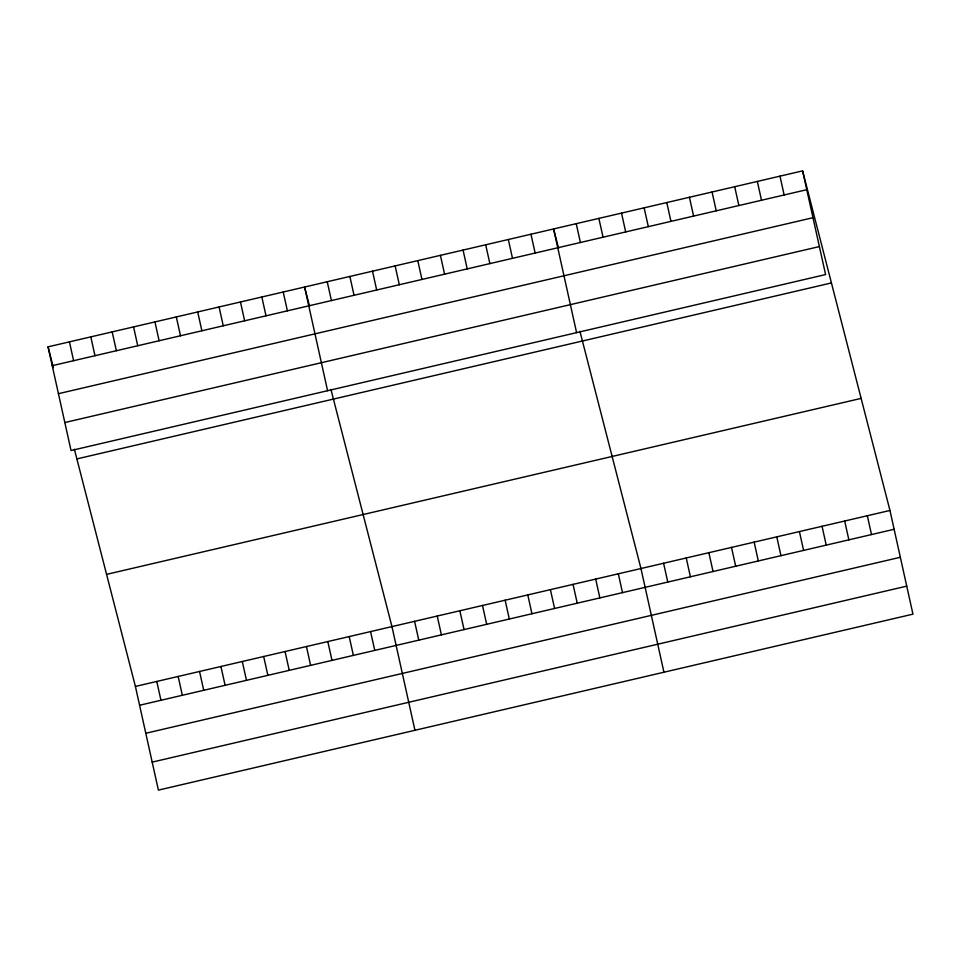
<?xml version="1.0" encoding="UTF-8"?>
<svg xmlns="http://www.w3.org/2000/svg" width="961" height="961" viewBox="0 0 961 961"><rect width="100%" height="100%" fill="white"/><g stroke="black" fill="none" stroke-linecap="round" stroke-linejoin="round"><path stroke-width="1.44" d="M802.603 170.878L825.595 274.57L71.042 450.541L48.05 346.849L802.603 170.878L889.958 510.459L912.95 614.151L158.397 790.122L135.405 686.43L74.381 449.231M52.218 365.685L806.772 189.701M58.429 393.686L812.982 217.703M64.831 422.54L819.385 246.569M76.88 458.914L831.433 282.942M106.575 574.366L861.128 398.395M135.405 686.43L889.958 510.459M139.585 705.254L894.138 529.283M145.796 733.267L900.349 557.284M152.186 762.121L906.74 586.138M558.581 248.322L553.596 228.946L576.588 332.638M579.939 331.329L640.963 568.528L663.943 672.22M309.586 306.391L304.601 287.027L327.581 390.719M330.932 389.397L391.956 626.596L414.948 730.288M48.05 346.849L53.384 367.607M867.327 515.733L871.495 534.556M779.972 176.151L784.14 194.987M844.683 521.018L848.863 539.842M757.328 181.437L761.508 200.26M822.051 526.292L826.22 545.115M734.697 186.71L738.865 205.546M799.42 531.577L803.588 550.401M712.053 191.996L716.233 210.819M776.776 536.851L780.957 555.674M689.421 197.269L693.59 216.093M754.145 542.136L758.313 560.96M666.778 202.555L670.958 221.378M731.501 547.41L735.682 566.233M644.146 207.828L648.315 226.652M708.87 552.683L713.038 571.519M621.515 213.114L625.683 231.937M686.238 557.969L690.406 576.792M598.871 218.387L603.052 237.211M663.595 563.242L667.775 582.078M576.24 223.673L580.408 242.496M618.319 573.801L622.5 592.637M530.965 234.232L535.133 253.055M595.688 579.087L599.856 597.91M508.333 239.505L512.501 258.329M573.044 584.36L577.225 603.196M485.689 244.791L489.87 263.614M550.413 589.646L554.581 608.469M463.058 250.064L467.226 268.888M527.781 594.919L531.95 613.755M440.414 255.35L444.595 274.173M505.138 600.205L509.318 619.028M417.783 260.623L421.951 279.447M482.506 605.478L486.674 624.302M395.139 265.909L399.32 284.732M459.863 610.764L464.043 629.587M372.508 271.182L376.676 290.006M437.231 616.037L441.399 634.861M349.876 276.468L354.044 295.291M414.599 621.323L418.768 640.146M327.233 281.741L331.413 300.565M370.574 631.581L374.754 650.405M283.219 292.012L287.387 310.835M349.203 636.566L353.372 655.402M261.836 296.997L266.017 315.821M327.821 641.552L331.989 660.387M240.466 301.982L244.635 320.806M306.439 646.549L310.619 665.372M219.084 306.967L223.252 325.791M285.057 651.534L289.237 670.358M197.702 311.953L201.882 330.776M263.686 656.519L267.855 675.343M176.319 316.938L180.5 335.761M242.304 661.504L246.472 680.328M154.949 321.923L159.118 340.747M220.922 666.49L225.102 685.313M133.567 326.908L137.735 345.732M199.552 671.475L203.72 690.298M112.185 331.893L116.365 350.717M178.169 676.46L182.338 695.283M90.802 336.879L94.983 355.702M156.787 681.445L160.955 700.269M69.432 341.864L73.601 360.687"/></g></svg>
